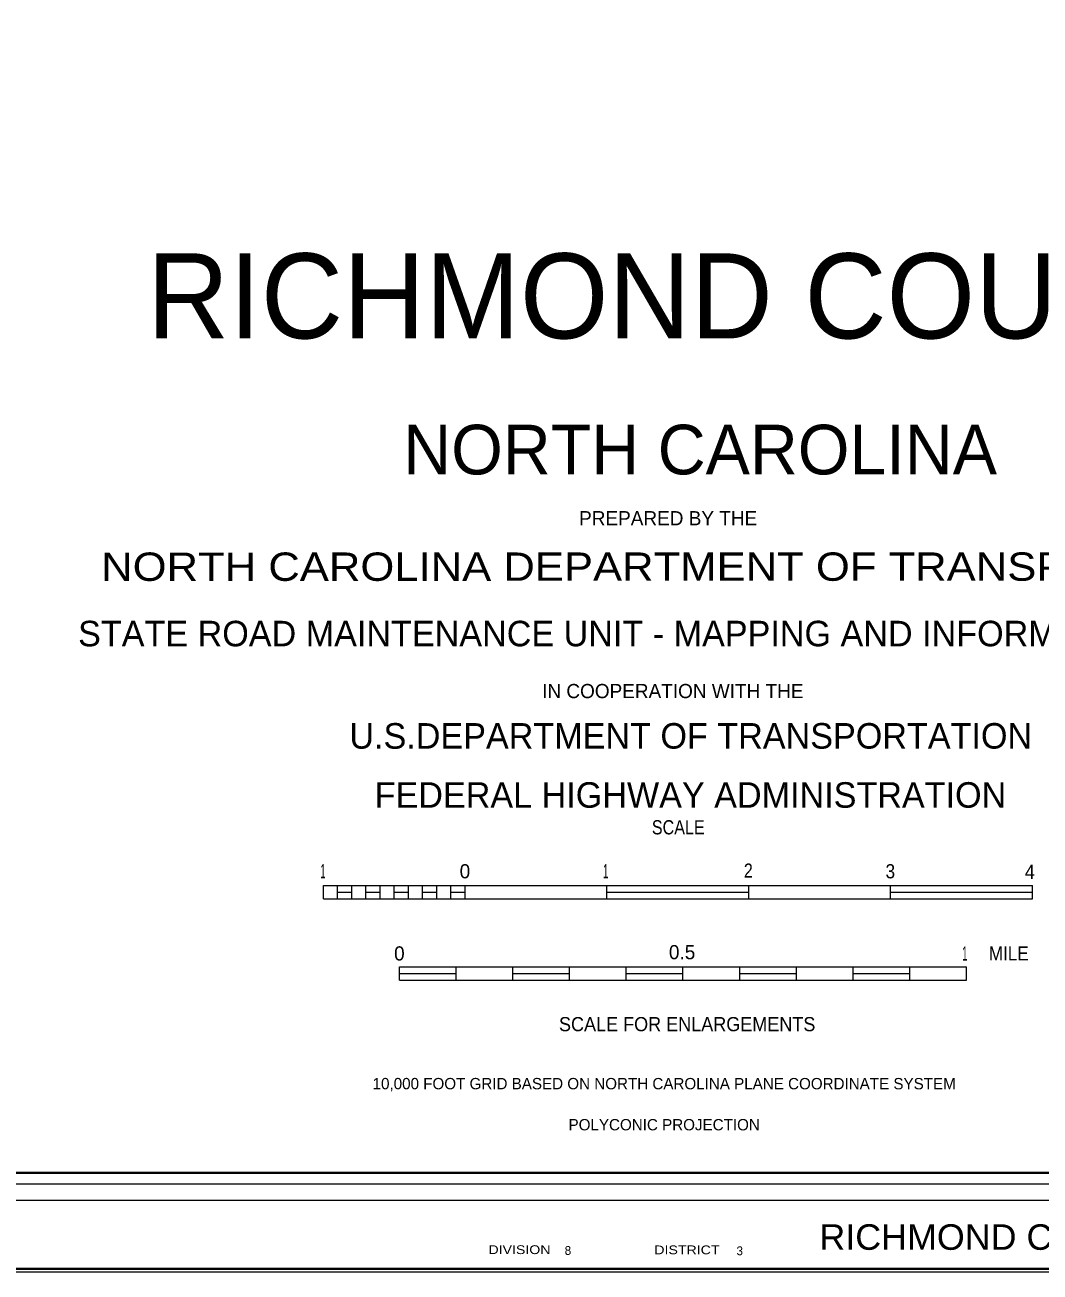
# Model space of a CAD drawing. Extents: x 498587 to 595585, y 110228 to 294329.
# Drawn here: x 578206 to 589726, y 110228 to 124379 of the extents above; entities that cross this region are included whole.
import ezdxf
from ezdxf.enums import TextEntityAlignment as Align

# ---------------------------------------------------------------- set-up
doc = ezdxf.new("R2010")
doc.units = 0
doc.header["$LTSCALE"] = 50
doc.layers.add('1', color=7, linetype='Continuous', lineweight=25)
doc.layers.add('20', color=7, linetype='Continuous', lineweight=40)
doc.layers.add('12', color=7, linetype='Continuous')

msp = doc.modelspace()

# ---------------------------------------------------------------- linework, layer by layer
at = {"layer": '1', "lineweight": 13}
msp.add_lwpolyline([(595584.93, 110227.91), (498954.28, 110227.91), (498954.28, 166624.95), (595584.93, 166624.95)], close=True, dxfattribs=at)
at = {"layer": '20', "lineweight": 13}
for p, q in [((581592.63, 114613.62), (583201.98, 114613.62)), ((581592.63, 114463.87), (581592.63, 114613.62)), ((581753.57, 114463.87), (581753.57, 114613.62)), ((581753.57, 114538.74), (581914.5, 114538.74)), ((581914.5, 114463.87), (581914.5, 114613.62)), ((582075.44, 114463.87), (582075.44, 114613.62)), ((582075.44, 114538.74), (582236.37, 114538.74)), ((582236.37, 114463.87), (582236.37, 114613.62)), ((582397.31, 114463.87), (582397.31, 114613.62)), ((582397.31, 114538.74), (582558.24, 114538.74)), ((582558.24, 114463.87), (582558.24, 114613.62)), ((582719.17, 114463.87), (582719.17, 114613.62)), ((582719.17, 114538.74), (582880.11, 114538.74)), ((582880.11, 114463.87), (582880.11, 114613.62)), ((583041.04, 114463.87), (583041.04, 114613.62)), ((583041.04, 114538.74), (583201.98, 114538.74)), ((583201.98, 114463.87), (583201.98, 114613.62)), ((583201.98, 114613.62), (584811.32, 114613.62)), ((584811.32, 114463.87), (584811.32, 114613.62)), ((584811.32, 114538.74), (586420.67, 114538.74)), ((586420.67, 114463.87), (586420.67, 114613.62)), ((588030.01, 114463.87), (588030.01, 114613.62)), ((588030.01, 114538.74), (589639.35, 114538.74)), ((589639.35, 114463.87), (589639.35, 114613.62)), ((581592.63, 114463.87), (583201.98, 114463.87)), ((583201.98, 114463.87), (584811.32, 114463.87)), ((582455.15, 113541.96), (582455.15, 113691.72)), ((583098.89, 113541.96), (583098.89, 113691.72)), ((583742.63, 113541.96), (583742.63, 113691.72)), ((584386.36, 113541.96), (584386.36, 113691.72)), ((585030.1, 113541.96), (585030.1, 113691.72)), ((585673.84, 113541.96), (585673.84, 113691.72)), ((586317.58, 113541.96), (586317.58, 113691.72)), ((586961.31, 113541.96), (586961.31, 113691.72)), ((587605.05, 113541.96), (587605.05, 113691.72)), ((588248.79, 113541.96), (588248.79, 113691.72)), ((588892.53, 113541.96), (588892.53, 113691.72)), ((582455.15, 113616.84), (583098.89, 113616.84)), ((582455.15, 113541.96), (583098.89, 113541.96)), ((583098.89, 113541.96), (583742.63, 113541.96)), ((583742.63, 113616.84), (584386.36, 113616.84)), ((583742.63, 113541.96), (584386.36, 113541.96)), ((584386.36, 113541.96), (585030.1, 113541.96)), ((585030.1, 113616.84), (585673.84, 113616.84)), ((585030.1, 113541.96), (585673.84, 113541.96)), ((585673.84, 113541.96), (586317.58, 113541.96)), ((586317.58, 113616.84), (586961.31, 113616.84)), ((586317.58, 113541.96), (586961.31, 113541.96)), ((586961.31, 113541.96), (587605.05, 113541.96)), ((587605.05, 113616.84), (588248.79, 113616.84)), ((587605.05, 113541.96), (588248.79, 113541.96)), ((588248.79, 113541.96), (588892.53, 113541.96))]:
    msp.add_line(p, q, dxfattribs=at)
at = {"layer": '20'}
for points in [[(498989.29, 166589.95), (595549.93, 166589.95), (595549.93, 110262.91), (498989.29, 110262.91)], [(502177.14, 165480.98), (594624.42, 165480.98), (594624.42, 111354.62), (502177.14, 111354.62)]]:
    msp.add_lwpolyline(points, close=True, dxfattribs=at)
at = {"layer": '20', "lineweight": 13}
msp.add_lwpolyline([(501867.95, 165806.45), (501867.95, 111045.34), (502046.5, 111224.01), (502046.5, 165611.62), (594755.03, 165611.62), (594755.03, 111224.01), (502046.5, 111224.01), (501867.95, 111045.34), (594933.61, 111045.34), (594933.61, 165806.45)], close=True, dxfattribs=at)
for points in [[(584811.32, 114613.62), (586420.67, 114613.62), (588030.01, 114613.62), (589639.35, 114613.62)], [(584811.32, 114463.87), (586420.67, 114463.87), (588030.01, 114463.87), (589639.35, 114463.87)], [(582455.15, 113691.72), (583098.89, 113691.72), (583742.63, 113691.72), (584386.36, 113691.72), (585030.1, 113691.72), (585673.84, 113691.72), (586317.58, 113691.72), (586961.31, 113691.72), (587605.05, 113691.72), (588248.79, 113691.72), (588892.53, 113691.72)]]:
    msp.add_lwpolyline(points, dxfattribs=at)

# ---------------------------------------------------------------- texts
at = {"layer": '12'}
msp.add_text('    RICHMOND COUNTY   ', height=965.6, dxfattribs=at).set_placement((585868.49, 120821.93), align=Align.CENTER)
for s, height, rotation, p in [('NORTH CAROLINA', 563.3, 0.007, (585868.52, 119279.23)), ('PREPARED BY THE', 161, 0.006, (585505.73, 118701.44)), ('STATE ROAD MAINTENANCE UNIT - MAPPING AND INFORMATION SECTION', 289.7, 0.002, (585868.89, 117328.44)), ('IN COOPERATION WITH THE', 161, 0.007, (585558.47, 116740.35)), ('U.S.DEPARTMENT OF TRANSPORTATION', 289.7, 0.006, (585762.24, 116167.34)), ('FEDERAL HIGHWAY ADMINISTRATION', 289.7, 0.006, (585758.81, 115496.62))]:
    msp.add_text(s, height=height, rotation=rotation, dxfattribs=at).set_placement(p, align=Align.CENTER)
at = {"layer": '12', "width": 1.15}
msp.add_text('NORTH CAROLINA DEPARTMENT OF TRANSPORTATION', height=321.8, rotation=0.007, dxfattribs=at).set_placement((585820.93, 118071.7), align=Align.CENTER)
at = {"layer": '20'}
for s, height, width, p in [('SCALE', 161, 0.85, (585620.41, 115194.43)), ('1', 161, 0.5, (581587.96, 114695.62)), ('1', 161, 0.5, (584796.57, 114695.62)), ('2', 161, 0.85, (586415.33, 114702.85)), ('3', 161, 0.9, (588026.87, 114695.62)), ('4', 161, 0.95, (589609.49, 114688.39)), ('1', 161, 0.5, (588872.38, 113763.04)), ('MILE', 161, 0.9, (589371.02, 113763.34)), ('SCALE FOR ENLARGEMENTS', 161, 0.95, (585721.58, 112960.6)), ('RICHMOND COUNTY    ', 289.7, 1.05, (589481.74, 110480.21)), ('DIVISION', 100, 1.2, (583818.26, 110431.86)), ('DISTRICT', 100, 1.2, (585718.62, 110429.56))]:
    msp.add_text(s, height=height, dxfattribs=dict(at, width=width)).set_placement(p, align=Align.CENTER)
for s, p in [('0', (583199.49, 114695.62)), ('0', (582455.15, 113763.04)), ('0.5', (585663.77, 113777.5))]:
    msp.add_text(s, height=161, dxfattribs=at).set_placement(p, align=Align.CENTER)
for s, rotation, p in [('10,000 FOOT GRID BASED ON NORTH CAROLINA PLANE COORDINATE SYSTEM', 359.995, (585460.56, 112301.53)), ('POLYCONIC PROJECTION', 0.001, (585460.72, 111835.75))]:
    msp.add_text(s, height=128.7, rotation=rotation, dxfattribs=at).set_placement(p, align=Align.CENTER)
for s, p in [(' 8', (584293.98, 110422.62)), (' 3', (586243.71, 110419.16))]:
    msp.add_text(s, height=100, dxfattribs=at).set_placement(p)

doc.saveas('drawing.dxf')
